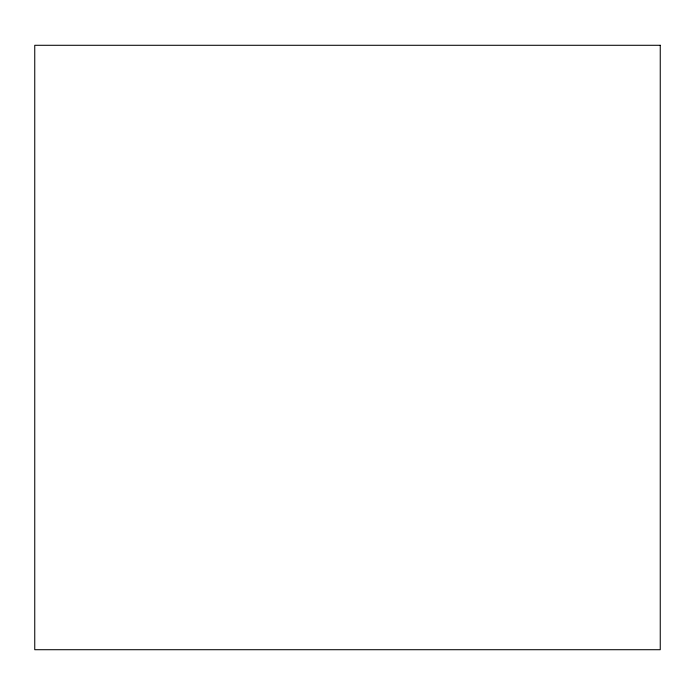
<?xml version="1.0" encoding="UTF-8"?>
<svg xmlns="http://www.w3.org/2000/svg" width="695" height="695" viewBox="0 0 695 695"><rect width="100%" height="100%" fill="white"/><g stroke="black" fill="none" stroke-linecap="round" stroke-linejoin="round"><path stroke-width="1.04" d="M660.25 45.288L34.75 45.288L34.75 649.712L660.25 649.712L660.25 45.288"/></g></svg>
